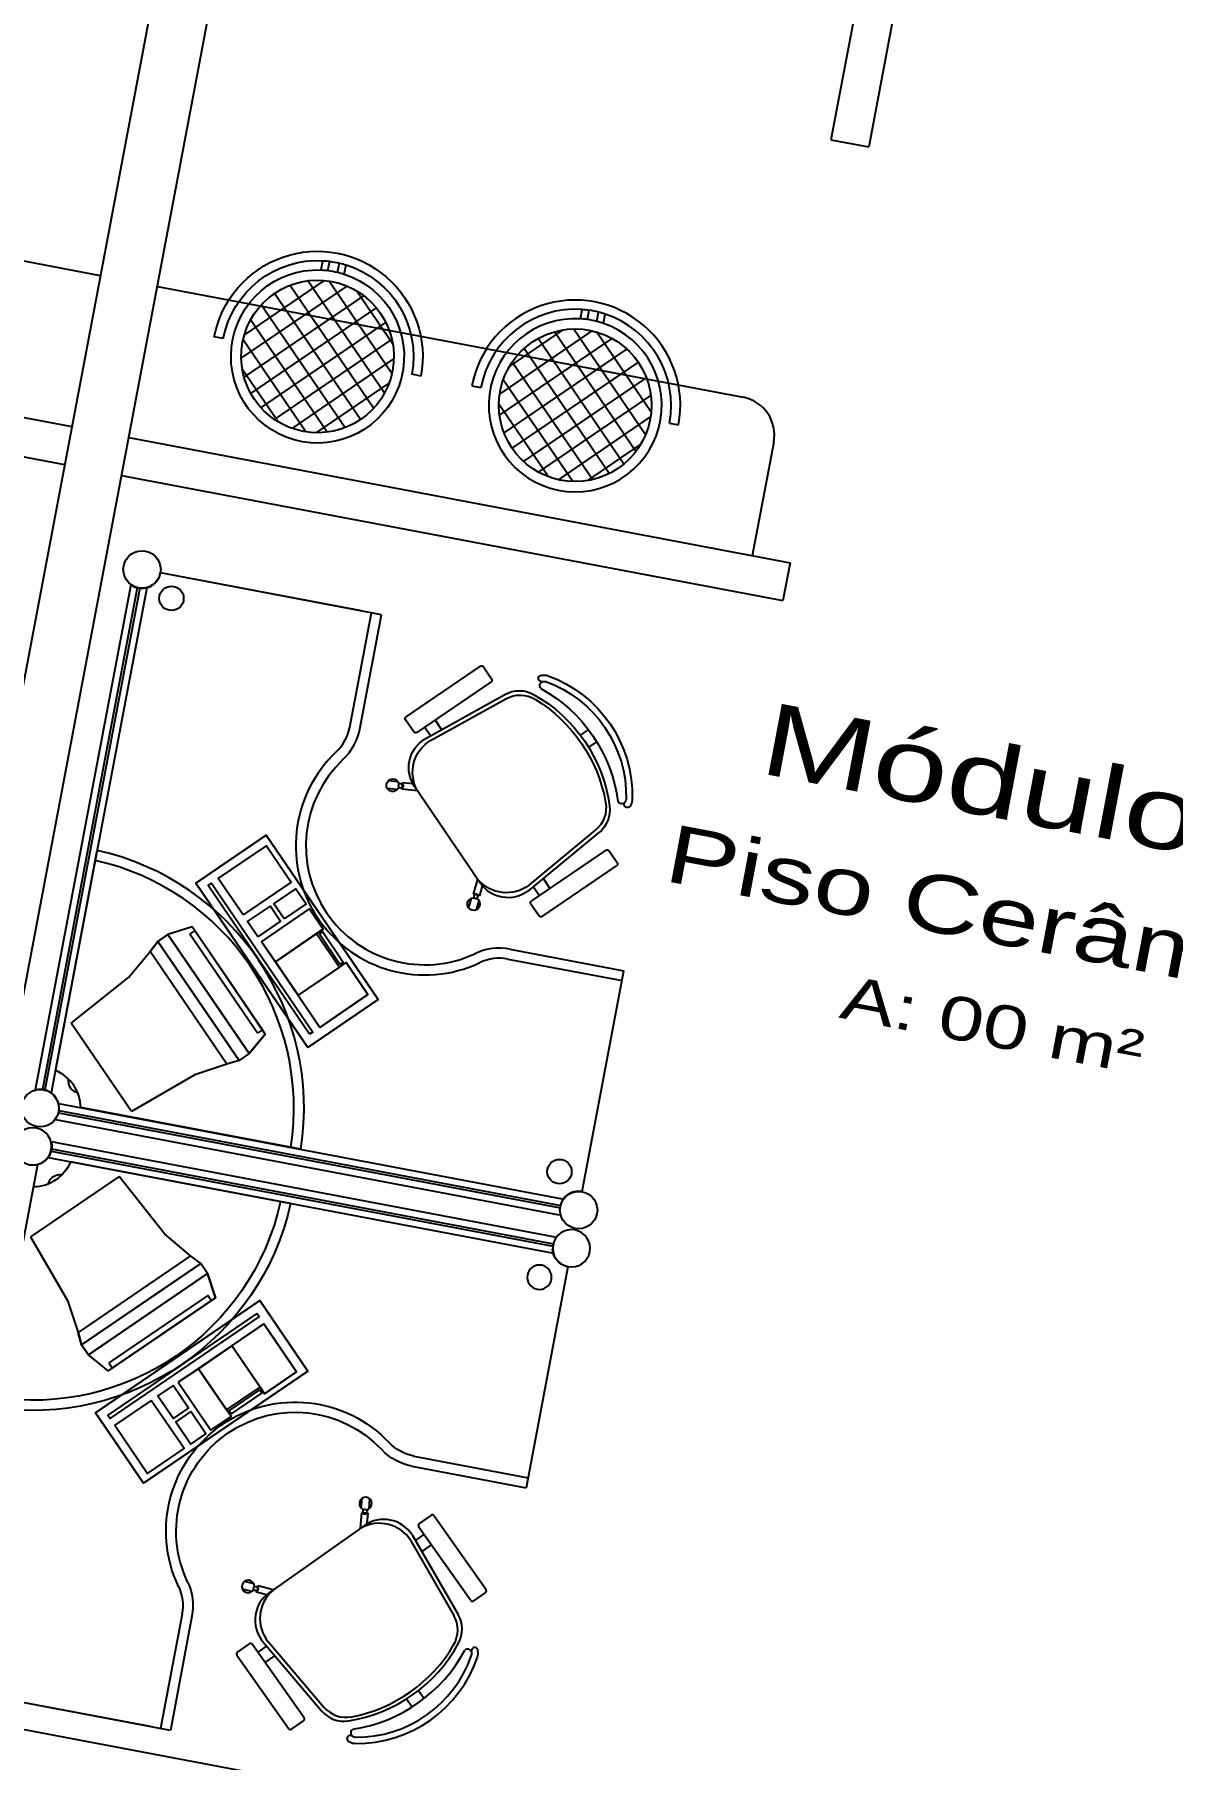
# Model space of a CAD drawing. Header units: inches. Extents: x -18604 to 2753, y -9056 to 3482.
# Drawn here: x -1931 to -1635.1, y -4599.9 to -4151.5 of the extents above; entities that cross this region are included whole.
import ezdxf
from ezdxf.enums import TextEntityAlignment as Align

# ---------------------------------------------------------------- set-up
doc = ezdxf.new("R2010")
doc.units = ezdxf.units.IN
for name, color, linetype in [('ESPECARQ', 2, 'Continuous'), ('MOVEIS', 2, 'Continuous'), ('Parede', 6, 'Continuous'), ('Parede Baixo', 4, 'Continuous'), ('TEXTO', 2, 'Continuous')]:
    doc.layers.add(name, color=color, linetype=linetype)
doc.styles.add('REGUA100', font='GOTHIC.TTF', dxfattribs={"width": 1.4})
doc.styles.add('REGUA60', font='GOTHIC.TTF', dxfattribs={"width": 1.4})

# ---------------------------------------------------------------- blocks, each defined once
blk = doc.blocks.new('INDUNI1')
at = {"color": 0, "style": 'REGUA100', "width": 1.4, "flags": 8}
for tag, p in [('NOME1', (0, 0)), ('NOME2', (0, -4.286))]:
    blk.add_attdef(tag, text='', height=2.5, dxfattribs=at).set_placement(p, align=Align.CENTER)
at = {"layer": 'ESPECARQ', "style": 'REGUA60', "width": 1.4}
blk.add_attdef('AREA', text='', height=1.5, dxfattribs=at).set_placement((0, -7.813), align=Align.CENTER)
at = {"layer": 'ESPECARQ', "style": 'REGUA60', "width": 1.4, "flags": 8}
for tag, p in [('PISO', (0, -10.313)), ('REVPAR', (0, -12.813)), ('PEDIR', (0, -15.313))]:
    blk.add_attdef(tag, text='', height=1.5, dxfattribs=at).set_placement(p, align=Align.CENTER)

msp = doc.modelspace()

# ---------------------------------------------------------------- linework, layer by layer
at = {"layer": 'MOVEIS'}
for p, q in [((-1913.8, -4214.23, -1754.51), (-2066.1, -4185.42, -1754.51)), ((-1856.51, -4212.74, -1754.51), (-1856.01, -4210.33, -1754.51)), ((-1854.7, -4212.89, -1754.51), (-1854.21, -4210.49, -1754.51)), ((-1852.23, -4213.33, -1754.51), (-1851.73, -4210.94, -1754.51)), ((-1850.49, -4213.81, -1754.51), (-1849.99, -4211.42, -1754.51)), ((-1899.06, -4217.02, -1754.51), (-1746.76, -4245.84, -1754.51)), ((-1877.24, -4235.69, -1754.51), (-1849.73, -4216.93, -1754.51)), ((-1876.47, -4229.71, -1754.51), (-1855.57, -4215.47, -1754.51)), ((-1869.73, -4219.68, -1754.51), (-1867.38, -4218.07, -1754.51)), ((-1846.26, -4251.63, -1754.51), (-1868.61, -4218.85, -1754.51)), ((-1842.83, -4248.68, -1754.51), (-1864.61, -4216.73, -1754.51)), ((-1840.03, -4244.79, -1754.51), (-1859.97, -4215.55, -1754.51)), ((-1838.07, -4239.67, -1754.51), (-1854.49, -4215.6, -1754.51)), ((-1837.82, -4232.05, -1754.51), (-1847.3, -4218.15, -1754.51)), ((-1876.5, -4240.63, -1754.51), (-1845.4, -4219.43, -1754.51)), ((-1874.74, -4244.88, -1754.51), (-1842.09, -4222.61, -1754.51)), ((-1850.27, -4253.74, -1754.51), (-1872.04, -4221.82, -1754.51)), ((-1789.04, -4225.44, -1754.51), (-1788.63, -4223.03, -1754.51)), ((-1787.24, -4225.62, -1754.51), (-1786.83, -4223.22, -1754.51)), ((-1854.92, -4254.91, -1754.51), (-1874.82, -4225.72, -1754.51)), ((-1872.12, -4248.54, -1754.51), (-1839.64, -4226.39, -1754.51)), ((-1784.77, -4226.12, -1754.51), (-1784.36, -4223.71, -1754.51)), ((-1783.04, -4226.64, -1754.51), (-1782.62, -4224.21, -1754.51)), ((-1881.91, -4230.59, -1754.51), (-1884.27, -4230.14, -1754.51)), ((-1860.42, -4254.83, -1754.51), (-1876.76, -4230.86, -1754.51)), ((-1868.62, -4251.59, -1754.51), (-1838.08, -4230.77, -1754.51)), ((-1810.09, -4250.46, -1754.51), (-1780.85, -4230.52, -1754.51)), ((-1810.04, -4244.98, -1754.51), (-1785.97, -4228.56, -1754.51)), ((-1807.49, -4237.79, -1754.51), (-1793.59, -4228.31, -1754.51)), ((-1777.81, -4263.22, -1754.51), (-1800.07, -4230.56, -1754.51)), ((-1774.62, -4259.9, -1754.51), (-1795.82, -4228.81, -1754.51)), ((-1772.12, -4255.58, -1754.51), (-1790.88, -4228.06, -1754.51)), ((-1770.66, -4249.73, -1754.51), (-1784.91, -4228.84, -1754.51)), ((-1864.05, -4253.92, -1754.51), (-1837.58, -4235.88, -1754.51)), ((-1808.91, -4255.1, -1754.51), (-1776.96, -4233.32, -1754.51)), ((-1785.96, -4267.23, -1754.51), (-1806.79, -4236.69, -1754.51)), ((-1806.79, -4259.1, -1754.51), (-1774.01, -4236.75, -1754.51)), ((-1781.58, -4265.66, -1754.51), (-1803.73, -4233.19, -1754.51)), ((-1773.26, -4237.93, -1754.51), (-1774.87, -4235.57, -1754.51)), ((-1867.65, -4252.22, -1754.51), (-1876.97, -4238.54, -1754.51)), ((-1830.55, -4240.31, -1754.51), (-1832.91, -4239.86, -1754.51)), ((-1791.07, -4267.73, -1754.51), (-1809.12, -4241.26, -1754.51)), ((-1803.82, -4262.52, -1754.51), (-1771.9, -4240.76, -1754.51)), ((-1857.73, -4255.06, -1754.51), (-1838.83, -4242.17, -1754.51)), ((-1817.28, -4242.82, -1754.51), (-1814.92, -4243.26, -1754.51)), ((-1799.92, -4265.31, -1754.51), (-1770.73, -4245.41, -1754.51)), ((-1797.37, -4266.48, -1754.51), (-1810.26, -4247.58, -1754.51)), ((-1794.78, -4267.25, -1754.51), (-1770.81, -4250.91, -1754.51)), ((-1765.91, -4252.53, -1754.51), (-1763.56, -4252.98, -1754.51)), ((-1787.1, -4267.46, -1754.51), (-1773.42, -4258.14, -1754.51)), ((-1738.8, -4257.52, -1754.51), (-1744.37, -4287, -1754.51)), ((-1905.95, -4294.55, -1754.51), (-1930.79, -4425.86, -1754.51)), ((-1846, -4301.38, -1754.51), (-1898.23, -4291.5, -1754.51)), ((-1840.82, -4302.36, -1754.51), (-1898.23, -4291.5, -1754.51)), ((-1904.27, -4295.34, -1754.51), (-1928.94, -4425.74, -1754.51)), ((-1903.65, -4295.46, -1754.51), (-1928.32, -4425.86, -1754.51)), ((-1901.8, -4295.33, -1754.51), (-1926.64, -4426.65, -1754.51)), ((-1849.03, -4331.58, -1754.51), (-1843.41, -4301.87, -1754.51)), ((-1846.44, -4332.07, -1754.51), (-1840.82, -4302.36, -1754.51)), ((-1834.39, -4328.9, -1754.31), (-1815.05, -4315.71, -1754.31)), ((-1814.29, -4315.86, -1754.31), (-1812.14, -4319.01, -1754.31)), ((-1812.28, -4319.76, -1754.31), (-1831.63, -4332.95, -1754.31)), ((-1829.56, -4334.71, -1754.31), (-1808.68, -4323.06, -1754.31)), ((-1828.02, -4335.04, -1754.31), (-1808.44, -4324.2, -1754.31)), ((-1832.39, -4332.81, -1754.31), (-1834.53, -4329.66, -1754.31)), ((-1825.17, -4332.17, -1754.31), (-1826.86, -4329.7, -1754.31)), ((-1827.95, -4333.89, -1754.31), (-1829.56, -4331.54, -1754.31)), ((-1789.07, -4333.69, -1754.31), (-1786.95, -4332.25, -1754.31)), ((-1786.92, -4336.84, -1754.31), (-1784.8, -4335.4, -1754.31)), ((-1836.72, -4347.8, -1754.31), (-1839.24, -4347.55, -1754.31)), ((-1836.52, -4345.76, -1754.31), (-1839.05, -4345.51, -1754.31)), ((-1835.48, -4347.48, -1754.31), (-1835.5, -4347.69, -1754.31)), ((-1831.46, -4348.08, -1754.31), (-1835.5, -4347.69, -1754.31)), ((-1835.34, -4346.07, -1754.31), (-1835.36, -4346.27, -1754.31)), ((-1832.66, -4346.33, -1754.31), (-1835.34, -4346.07, -1754.31)), ((-1815.09, -4372.1, -1754.31), (-1832.18, -4347.03, -1754.31)), ((-1870.78, -4359.62, -1752.4), (-1889.09, -4372.11, -1752.4)), ((-1883.22, -4370.91, -1752.4), (-1870.7, -4362.38, -1752.4)), ((-1870.78, -4359.62, -1752.4), (-1870.78, -4359.62, -1754.51)), ((-1841.64, -4402.36, -1754.51), (-1870.78, -4359.62, -1754.51)), ((-1841.64, -4402.36, -1752.4), (-1870.78, -4359.62, -1752.4)), ((-1870.7, -4362.38, -1752.4), (-1864.25, -4371.84, -1752.4)), ((-1802.66, -4374.16, -1754.31), (-1784.19, -4358.98, -1754.31)), ((-1802.4, -4372.61, -1754.31), (-1785.16, -4358.34, -1754.31)), ((-1925.5, -4420.86, -1754.51), (-1914.67, -4363.63, -1754.51)), ((-1782.43, -4363.54, -1754.31), (-1801.78, -4376.73, -1754.31)), ((-1779.53, -4366.84, -1754.31), (-1781.68, -4363.69, -1754.31)), ((-1876.77, -4380.38, -1752.4), (-1883.22, -4370.91, -1752.4)), ((-1815.8, -4371.05, -1754.31), (-1816.91, -4374.95, -1754.31)), ((-1799.02, -4380.78, -1754.31), (-1779.67, -4367.59, -1754.31)), ((-1798.7, -4371.01, -1754.31), (-1797.01, -4373.48, -1754.31)), ((-1889.09, -4372.11, -1752.4), (-1859.95, -4414.85, -1752.4)), ((-1885.86, -4372.71, -1752.4), (-1884.98, -4372.11, -1752.4)), ((-1859.47, -4411.41, -1752.4), (-1885.86, -4372.71, -1752.4)), ((-1884.98, -4372.11, -1752.4), (-1858.6, -4410.81, -1752.4)), ((-1864.25, -4371.84, -1752.4), (-1876.77, -4380.38, -1752.4)), ((-1868.81, -4377.5, -1752.4), (-1863.06, -4373.58, -1752.4)), ((-1863.06, -4373.58, -1752.4), (-1860.38, -4377.51, -1752.4)), ((-1816.71, -4375.01, -1754.31), (-1816.91, -4374.95, -1754.31)), ((-1815.34, -4375.4, -1754.31), (-1815.54, -4375.34, -1754.31)), ((-1814.6, -4372.8, -1754.31), (-1815.34, -4375.4, -1754.31)), ((-1801.31, -4372.97, -1754.31), (-1799.71, -4375.32, -1754.31)), ((-1875.58, -4382.12, -1752.4), (-1869.68, -4378.1, -1752.4)), ((-1872.01, -4387.35, -1752.4), (-1859.49, -4378.82, -1752.4)), ((-1869.68, -4378.1, -1752.4), (-1867.01, -4382.02, -1752.4)), ((-1866.13, -4381.43, -1752.4), (-1868.81, -4377.5, -1752.4)), ((-1860.38, -4377.51, -1752.4), (-1866.13, -4381.43, -1752.4)), ((-1859.49, -4378.82, -1752.4), (-1855.92, -4384.05, -1752.4)), ((-1817.46, -4376.04, -1754.31), (-1818.15, -4378.49, -1754.31)), ((-1815.48, -4376.61, -1754.31), (-1816.18, -4379.05, -1754.31)), ((-1801.92, -4377.49, -1754.31), (-1799.78, -4380.64, -1754.31)), ((-1890.03, -4383.43, -1752.4), (-1896.3, -4385.47, -1752.4)), ((-1890.58, -4385.42, -1752.4), (-1889.28, -4384.53, -1752.4)), ((-1880.51, -4397.38, -1752.4), (-1890.03, -4383.43, -1752.4)), ((-1871.75, -4410.23, -1752.4), (-1889.28, -4384.53, -1752.4)), ((-1872.91, -4386.04, -1752.4), (-1875.58, -4382.12, -1752.4)), ((-1867.01, -4382.02, -1752.4), (-1872.91, -4386.04, -1752.4)), ((-1855.92, -4384.05, -1752.4), (-1857.67, -4385.24, -1752.4)), ((-1856.94, -4385.38, -1752.4), (-1856.06, -4384.78, -1752.4)), ((-1856.06, -4384.78, -1752.4), (-1850.71, -4392.63, -1752.4)), ((-1898.92, -4387.25, -1753.46), (-1900.94, -4389.91, -1753.46)), ((-1900.94, -4389.91, -1753.46), (-1898.92, -4387.25, -1753.46)), ((-1898.92, -4387.25, -1753.46), (-1896.3, -4385.47, -1752.4)), ((-1896.3, -4385.47, -1752.4), (-1898.92, -4387.25, -1752.4)), ((-1877.81, -4418.22, -1753.46), (-1898.92, -4387.25, -1753.46)), ((-1877.81, -4418.22, -1752.4), (-1898.92, -4387.25, -1752.4)), ((-1875.19, -4416.43, -1752.4), (-1896.3, -4385.47, -1752.4)), ((-1896.3, -4385.47, -1752.4), (-1875.19, -4416.43, -1752.4)), ((-1873.06, -4411.13, -1752.4), (-1890.58, -4385.42, -1752.4)), ((-1878.57, -4400.23, -1747.12), (-1888.53, -4385.62, -1747.12)), ((-1856.84, -4409.61, -1752.4), (-1872.01, -4387.35, -1752.4)), ((-1857.67, -4385.24, -1752.4), (-1851.72, -4393.96, -1752.4)), ((-1851.58, -4393.23, -1752.4), (-1856.94, -4385.38, -1752.4)), ((-1807.45, -4389.25, -1754.51), (-1777.75, -4394.87, -1754.51)), ((-1906.58, -4396.63, -1755.57), (-1900.94, -4389.91, -1753.46)), ((-1851.72, -4393.96, -1752.4), (-1849.98, -4392.77, -1752.4)), ((-1850.71, -4392.63, -1752.4), (-1851.58, -4393.23, -1752.4)), ((-1849.98, -4392.77, -1752.4), (-1844.32, -4401.08, -1752.4)), ((-1807.94, -4391.84, -1754.51), (-1778.24, -4397.46, -1754.51)), ((-1921.51, -4408.47, -1755.57), (-1906.58, -4396.63, -1755.57)), ((-1880.51, -4397.38, -1752.4), (-1871, -4411.34, -1752.4)), ((-1788.61, -4452.28, -1754.51), (-1777.75, -4394.87, -1754.51)), ((-1885.15, -4401.82, -1752.4), (-1875.19, -4416.43, -1752.4)), ((-1859.95, -4414.85, -1752.4), (-1841.64, -4402.36, -1752.4)), ((-1844.32, -4401.08, -1752.4), (-1856.84, -4409.61, -1752.4)), ((-1841.64, -4402.36, -1752.4), (-1841.64, -4402.36, -1754.51)), ((-1905.81, -4431.49, -1755.57), (-1921.51, -4408.47, -1755.57)), ((-1871, -4411.34, -1752.4), (-1875.19, -4416.43, -1752.4)), ((-1871.75, -4410.23, -1752.4), (-1873.06, -4411.13, -1752.4)), ((-1871.75, -4410.23, -1752.4), (-1871.75, -4410.23, -1752.4)), ((-1871.75, -4410.23, -1752.4), (-1871.75, -4410.23, -1752.4)), ((-1858.6, -4410.81, -1752.4), (-1859.47, -4411.41, -1752.4)), ((-1881.02, -4419.13, -1753.46), (-1889.33, -4421.92, -1755.57)), ((-1877.81, -4418.22, -1753.46), (-1881.02, -4419.13, -1753.46)), ((-1877.81, -4418.22, -1753.46), (-1881.02, -4419.13, -1753.46)), ((-1875.19, -4416.43, -1752.4), (-1877.81, -4418.22, -1753.46)), ((-1875.19, -4416.43, -1752.4), (-1877.81, -4418.22, -1752.4)), ((-1889.33, -4421.92, -1755.57), (-1905.81, -4431.49, -1755.57)), ((-1924.8, -4429.36, -1754.51), (-1793.81, -4454.14, -1754.51)), ((-1925.58, -4433.51, -1754.51), (-1794.59, -4458.29, -1754.51)), ((-1924.79, -4431.83, -1754.51), (-1794.26, -4456.53, -1754.51)), ((-1924.67, -4431.21, -1754.51), (-1794.14, -4455.9, -1754.51)), ((-1861.76, -4441.23, -1754.51), (-1918.99, -4430.4, -1754.51)), ((-1926.67, -4439.29, -1754.51), (-1795.69, -4464.07, -1754.51)), ((-1926.67, -4441.76, -1754.51), (-1796.14, -4466.46, -1754.51)), ((-1926.55, -4441.14, -1754.51), (-1796.02, -4465.83, -1754.51)), ((-1955.01, -4576.6, -1754.51), (-1930.17, -4445.28, -1754.51)), ((-1927.46, -4443.44, -1754.51), (-1796.47, -4468.22, -1754.51)), ((-1864.44, -4455.41, -1754.51), (-1921.67, -4444.58, -1754.51)), ((-1909, -4448.39, -1755.57), (-1932.03, -4464.09, -1755.57)), ((-1897.17, -4463.31, -1755.57), (-1909, -4448.39, -1755.57)), ((-1932.03, -4464.09, -1755.57), (-1922.46, -4480.56, -1755.57)), ((-1890.45, -4468.95, -1753.46), (-1897.17, -4463.31, -1755.57)), ((-1887.79, -4470.97, -1753.46), (-1890.45, -4468.95, -1753.46)), ((-1887.79, -4470.97, -1753.46), (-1890.45, -4468.95, -1753.46)), ((-1887.79, -4470.97, -1753.46), (-1918.75, -4492.08, -1753.46)), ((-1887.79, -4470.97, -1752.4), (-1918.75, -4492.08, -1752.4)), ((-1886.01, -4473.59, -1752.4), (-1916.97, -4494.7, -1752.4)), ((-1916.97, -4494.7, -1752.4), (-1886.01, -4473.59, -1752.4)), ((-1900.61, -4483.55, -1752.4), (-1886.01, -4473.59, -1752.4)), ((-1886.01, -4473.59, -1752.4), (-1887.79, -4470.97, -1753.46)), ((-1886.01, -4473.59, -1752.4), (-1887.79, -4470.97, -1752.4)), ((-1883.96, -4479.86, -1752.4), (-1886.01, -4473.59, -1752.4)), ((-1792.31, -4471.85, -1754.51), (-1803.17, -4529.26, -1754.51)), ((-1922.46, -4480.56, -1755.57), (-1919.66, -4488.87, -1753.46)), ((-1915.14, -4509.77, -1752.4), (-1872.4, -4480.63, -1752.4)), ((-1885.96, -4479.31, -1752.4), (-1911.66, -4496.83, -1752.4)), ((-1885.07, -4480.62, -1752.4), (-1910.77, -4498.14, -1752.4)), ((-1897.92, -4489.38, -1752.4), (-1883.96, -4479.86, -1752.4)), ((-1885.07, -4480.62, -1752.4), (-1885.96, -4479.31, -1752.4)), ((-1885.07, -4480.62, -1752.4), (-1885.07, -4480.62, -1752.4)), ((-1885.07, -4480.62, -1752.4), (-1885.07, -4480.62, -1752.4)), ((-1872.4, -4480.63, -1752.4), (-1859.91, -4498.95, -1752.4)), ((-1873.2, -4484.01, -1752.4), (-1911.91, -4510.4, -1752.4)), ((-1911.31, -4511.27, -1752.4), (-1872.61, -4484.88, -1752.4)), ((-1895.07, -4487.44, -1747.12), (-1909.68, -4497.4, -1747.12)), ((-1871.41, -4486.64, -1752.4), (-1893.67, -4501.82, -1752.4)), ((-1872.61, -4484.88, -1752.4), (-1873.2, -4484.01, -1752.4)), ((-1862.87, -4499.16, -1752.4), (-1871.41, -4486.64, -1752.4)), ((-1918.75, -4492.08, -1753.46), (-1919.66, -4488.87, -1753.46)), ((-1919.66, -4488.87, -1753.46), (-1918.75, -4492.08, -1753.46)), ((-1918.75, -4492.08, -1753.46), (-1916.97, -4494.7, -1752.4)), ((-1916.97, -4494.7, -1752.4), (-1918.75, -4492.08, -1752.4)), ((-1897.92, -4489.38, -1752.4), (-1911.87, -4498.89, -1752.4)), ((-1911.87, -4498.89, -1752.4), (-1916.97, -4494.7, -1752.4)), ((-1911.66, -4496.83, -1752.4), (-1910.77, -4498.14, -1752.4)), ((-1859.91, -4498.95, -1754.51), (-1902.65, -4528.09, -1754.51)), ((-1859.91, -4498.95, -1752.4), (-1902.65, -4528.09, -1752.4)), ((-1871.18, -4504.83, -1752.4), (-1862.87, -4499.16, -1752.4)), ((-1859.91, -4498.95, -1752.4), (-1859.91, -4498.95, -1754.51)), ((-1894.98, -4502.71, -1752.4), (-1898.9, -4505.39, -1752.4)), ((-1898.9, -4505.39, -1752.4), (-1894.88, -4511.29, -1752.4)), ((-1890.96, -4508.61, -1752.4), (-1894.98, -4502.71, -1752.4)), ((-1893.67, -4501.82, -1752.4), (-1885.13, -4514.34, -1752.4)), ((-1881.09, -4509.03, -1752.4), (-1872.37, -4503.08, -1752.4)), ((-1872.51, -4503.82, -1752.4), (-1880.36, -4509.17, -1752.4)), ((-1879.76, -4510.04, -1752.4), (-1871.91, -4504.69, -1752.4)), ((-1871.91, -4504.69, -1752.4), (-1872.51, -4503.82, -1752.4)), ((-1872.37, -4503.08, -1752.4), (-1871.18, -4504.83, -1752.4)), ((-1902.65, -4528.09, -1752.4), (-1915.14, -4509.77, -1752.4)), ((-1911.91, -4510.4, -1752.4), (-1911.31, -4511.27, -1752.4)), ((-1900.65, -4506.58, -1752.4), (-1910.11, -4513.03, -1752.4)), ((-1892.11, -4519.1, -1752.4), (-1900.65, -4506.58, -1752.4)), ((-1894.88, -4511.29, -1752.4), (-1890.96, -4508.61, -1752.4)), ((-1890.36, -4509.48, -1752.4), (-1894.29, -4512.16, -1752.4)), ((-1886.44, -4515.23, -1752.4), (-1890.36, -4509.48, -1752.4)), ((-1879.9, -4510.77, -1752.4), (-1881.09, -4509.03, -1752.4)), ((-1880.36, -4509.17, -1752.4), (-1879.76, -4510.04, -1752.4)), ((-1910.11, -4513.03, -1752.4), (-1901.58, -4525.55, -1752.4)), ((-1894.29, -4512.16, -1752.4), (-1890.37, -4517.91, -1752.4)), ((-1885.13, -4514.34, -1752.4), (-1879.9, -4510.77, -1752.4)), ((-1901.58, -4525.55, -1752.4), (-1892.11, -4519.1, -1752.4)), ((-1890.37, -4517.91, -1752.4), (-1886.44, -4515.23, -1752.4)), ((-1832.88, -4523.64, -1754.51), (-1803.17, -4529.26, -1754.51)), ((-1832.39, -4521.05, -1754.51), (-1802.68, -4526.67, -1754.51)), ((-1902.65, -4528.09, -1752.4), (-1902.65, -4528.09, -1754.51)), ((-1846.05, -4534.55, -1754.31), (-1845.84, -4532.02, -1754.31)), ((-1844, -4534.72, -1754.31), (-1843.8, -4532.18, -1754.31)), ((-1846.24, -4539.81, -1754.31), (-1845.92, -4535.77, -1754.31)), ((-1845.71, -4535.78, -1754.31), (-1845.92, -4535.77, -1754.31)), ((-1844.51, -4538.59, -1754.31), (-1844.29, -4535.9, -1754.31)), ((-1844.29, -4535.9, -1754.31), (-1844.5, -4535.88, -1754.31)), ((-1830.99, -4538.64, -1754.31), (-1827.87, -4536.44, -1754.31)), ((-1827.12, -4536.57, -1754.31), (-1813.61, -4555.7, -1754.31)), ((-1845.21, -4539.08, -1754.31), (-1869.99, -4556.57, -1754.31)), ((-1832.85, -4541.5, -1754.31), (-1820.85, -4562.18, -1754.31)), ((-1832, -4543.09, -1754.31), (-1829.67, -4541.44, -1754.31)), ((-1817.62, -4558.52, -1754.31), (-1831.12, -4539.39, -1754.31)), ((-1833.15, -4543.04, -1754.31), (-1821.98, -4562.44, -1754.31)), ((-1830.24, -4545.84, -1754.31), (-1827.79, -4544.11, -1754.31)), ((-1873.97, -4554.27, -1754.31), (-1876.43, -4553.61, -1754.31)), ((-1872.93, -4554.99, -1754.31), (-1872.87, -4554.79, -1754.31)), ((-1868.95, -4555.84, -1754.31), (-1872.87, -4554.79, -1754.31)), ((-1874.5, -4556.25, -1754.31), (-1876.96, -4555.59, -1754.31)), ((-1873.29, -4556.37, -1754.31), (-1873.24, -4556.17, -1754.31)), ((-1870.69, -4557.07, -1754.31), (-1873.29, -4556.37, -1754.31)), ((-1813.74, -4556.46, -1754.31), (-1816.86, -4558.65, -1754.31)), ((-1892.65, -4562.14, -1754.51), (-1898.27, -4591.84, -1754.51)), ((-1890.06, -4562.63, -1754.51), (-1895.68, -4592.33, -1754.51)), ((-1878.41, -4572.78, -1754.31), (-1864.91, -4591.91, -1754.31)), ((-1875.17, -4569.82, -1754.31), (-1878.28, -4572.02, -1754.31)), ((-1860.9, -4589.08, -1754.31), (-1874.41, -4569.95, -1754.31)), ((-1870.63, -4570.36, -1754.31), (-1872.96, -4572, -1754.31)), ((-1871.85, -4569.03, -1754.31), (-1856.37, -4587.26, -1754.31)), ((-1868.63, -4572.94, -1754.31), (-1871.08, -4574.67, -1754.31)), ((-1870.29, -4569.26, -1754.31), (-1855.75, -4586.28, -1754.31)), ((-1900.87, -4591.35, -1754.51), (-1953.09, -4581.47, -1754.51)), ((-1895.68, -4592.33, -1754.51), (-1953.09, -4581.47, -1754.51)), ((-1831.17, -4581.96, -1754.31), (-1829.69, -4584.06, -1754.31)), ((-1834.28, -4584.16, -1754.31), (-1832.8, -4586.25, -1754.31)), ((-1864.15, -4592.04, -1754.31), (-1861.04, -4589.84, -1754.31))]:
    msp.add_line(p, q, dxfattribs=at)
at = {"layer": 'MOVEIS', "extrusion": (0.826234, 0.563328, 0)}
for p, q in [((-1898.92, -4387.25, -1752.4), (-1898.92, -4387.25, -1753.46)), ((-1877.81, -4418.22, -1752.4), (-1877.81, -4418.22, -1753.46))]:
    msp.add_line(p, q, dxfattribs=at)
at = {"layer": 'MOVEIS', "extrusion": (0.563328, -0.826234, 0)}
for p, q in [((-1887.79, -4470.97, -1752.4), (-1887.79, -4470.97, -1753.46)), ((-1918.75, -4492.08, -1752.4), (-1918.75, -4492.08, -1753.46))]:
    msp.add_line(p, q, dxfattribs=at)
at = {"layer": 'MOVEIS'}
for centre, radius in [((-1790.42, -4247.9, -1754.51), 19.84), ((-1903.05, -4290.59, -1754.51), 4.86), ((-1895.39, -4298.1, -1754.51), 3.17), ((-1929.54, -4430.61, -1754.51), 4.86), ((-1794.51, -4447.08, -1754.51), 3.17), ((-1789.52, -4457.1, -1754.51), 4.86), ((-1845.07, -4535.38, -1754.31), 0.545), ((-1873.52, -4555.47, -1754.31), 0.545)]:
    msp.add_circle(centre, radius, dxfattribs=at)
for centre, radius, start, end in [((-1790.42, -4247.9, -1754.51), 27.34, 349.2862, 169.2862), ((-1790.42, -4247.9, -1754.51), 24.94, 85.8805, 169.2862), ((-1790.42, -4247.9, -1754.51), 24.94, 81.7361, 85.8805), ((-1790.42, -4247.9, -1754.51), 24.94, 75.9486, 81.7361), ((-1790.42, -4247.9, -1754.51), 22.5, 86.4885, 70.8568), ((-1790.42, -4247.9, -1754.51), 22.5, 81.893, 86.4885), ((-1790.42, -4247.9, -1754.51), 22.5, 75.4774, 81.893), ((-1790.42, -4247.9, -1754.51), 22.5, 70.8568, 75.4774), ((-1790.42, -4247.9, -1754.51), 24.94, 71.7859, 75.9486), ((-1790.42, -4247.9, -1754.51), 24.94, 349.2862, 71.7859), ((-1748.62, -4255.66, -1754.51), 10, 349.2862, 79.2862), ((-1903.05, -4290.59, -1754.51), 4.91, 233.8119, 349.2862), ((-1860.65, -4329.38, -1754.51), 11.82, 313.3118, 349.2862), ((-1860.65, -4329.38, -1754.51), 14.46, 313.3118, 349.2862), ((-1829.51, -4362.41, -1754.51), 33.57, 133.3118, 295.2607), ((-1829.51, -4362.41, -1754.51), 30.93, 133.3118, 295.2607), ((-1929.54, -4430.61, -1754.51), 65.97, 351.0936, 77.4789), ((-1929.54, -4430.61, -1754.51), 68.61, 351.0936, 77.4789), ((-1810.14, -4403.46, -1754.51), 14.46, 79.2862, 115.2607), ((-1810.14, -4403.46, -1754.51), 11.82, 79.2862, 115.2607), ((-1929.54, -4430.61, -1754.51), 10.56, 1.1157, 67.4567), ((-1919.12, -4423.5, -1754.51), 3.14, 170.8791, 257.6934), ((-1929.54, -4430.61, -1754.51), 4.91, 323.8119, 104.7606), ((-1789.52, -4457.1, -1754.51), 4.91, 79.2862, 156.8676), ((-1844.92, -4533.37, -1754.31), 1.63, 277.9356, 253.7559), ((-1845.06, -4535.29, -1754.31), 0.817, 217.1996, 313.579), ((-1827.56, -4536.88, -1754.31), 0.545, 35.2195, 125.2195), ((-1841.34, -4548.16, -1754.31), 9.66, 31.9673, 119.627), ((-1840.18, -4546.2, -1754.31), 8.71, 32.6503, 125.2195), ((-1830.67, -4539.08, -1754.31), 0.545, 125.2195, 215.2195), ((-1875.47, -4554.93, -1754.31), 1.63, 356.6831, 332.5034), ((-1873.61, -4555.44, -1754.31), 0.817, 296.8601, 33.2394), ((-1864.97, -4563.69, -1754.31), 8.71, 125.2195, 217.7888), ((-1862.73, -4563.25, -1754.31), 9.66, 130.812, 218.4717), ((-1817.17, -4558.21, -1754.31), 0.545, 215.2195, 305.2195), ((-1814.06, -4556.01, -1754.31), 0.545, 305.2195, 35.2195), ((-1828.59, -4566.24, -1754.31), 7.62, 329.4834, 29.9196), ((-1827.45, -4566.01, -1754.31), 7.62, 331.6148, 30.0983), ((-1877.97, -4572.47, -1754.31), 0.545, 125.2195, 215.2195), ((-1874.85, -4570.27, -1754.31), 0.545, 35.2195, 125.2195), ((-1855.44, -4550.88, -1754.31), 39.44, 278.8242, 331.6148), ((-1856, -4550.09, -1754.31), 39.44, 280.9556, 329.4834), ((-1853.97, -4552.97, -1754.31), 39.44, 278.457, 331.9821), ((-1853.97, -4552.97, -1754.31), 39.44, 278.457, 331.9821), ((-1847.25, -4562.49, -1754.31), 33.24, 269.3433, 341.0957), ((-1847.25, -4562.49, -1754.31), 31.61, 269.3637, 341.0754), ((-1847.25, -4562.49, -1754.31), 31.61, 269.3637, 341.0754), ((-1818.38, -4572.27, -1754.31), 1.09, 10.074, 134.8901), ((-1818.38, -4572.27, -1754.31), 1.09, 10.074, 134.8901), ((-1816.54, -4571.64, -1754.31), 0.852, 349.894, 185.4086), ((-1818.65, -4572.32, -1754.31), 1.36, 342.0894, 10.074), ((-1818.65, -4572.32, -1754.31), 1.36, 342.0894, 10.074), ((-1818.65, -4572.32, -1754.31), 2.99, 341.7624, 10.074), ((-1849.96, -4581.32, -1754.31), 7.62, 220.5194, 280.9556), ((-1861.35, -4589.4, -1754.31), 0.545, 305.2195, 35.2195), ((-1850.56, -4582.32, -1754.31), 7.62, 220.3408, 278.8242), ((-1864.46, -4591.59, -1754.31), 0.545, 215.2195, 305.2195), ((-1848.9, -4594.49, -1754.31), 0.852, 65.0304, 260.5451), ((-1847.56, -4592.73, -1754.31), 2.99, 240.365, 268.6766), ((-1847.7, -4592.97, -1754.31), 1.09, 115.549, 240.365), ((-1847.7, -4592.97, -1754.31), 1.09, 115.549, 240.365), ((-1847.56, -4592.73, -1754.31), 1.36, 240.365, 268.3496), ((-1847.56, -4592.73, -1754.31), 1.36, 240.365, 268.3496)]:
    msp.add_arc(centre, radius, start, end, dxfattribs=at)
at = {"layer": 'MOVEIS', "extrusion": (0, 0, -1)}
for centre, major_axis, start_param, end_param in [((-1857.41, -4235.22, -1754.51), (19.33, 19.33), 4.113981, 7.255574), ((-1857.41, -4235.22, -1754.51), (17.63, 17.63), 4.113981, 5.553871), ((-1857.41, -4235.22, -1754.51), (-15.91, 15.91), 1.098091, 7.108452), ((-1857.41, -4235.22, -1754.51), (14.03, 14.03), 4.113981, 10.397166), ((-1857.41, -4235.22, -1754.51), (15.91, 15.91), -0.745529, -0.664885), ((-1857.41, -4235.22, -1754.51), (17.63, 17.63), -0.729314, -0.656662), ((-1857.41, -4235.22, -1754.51), (15.91, 15.91), -0.664885, -0.552912), ((-1857.41, -4235.22, -1754.51), (17.63, 17.63), -0.656662, -0.55565), ((-1857.41, -4235.22, -1754.51), (15.91, 15.91), -0.552912, -0.472705), ((-1857.41, -4235.22, -1754.51), (17.63, 17.63), -0.55565, -0.483317), ((-1857.41, -4235.22, -1754.51), (17.63, 17.63), -0.483317, 0.972388), ((-1814.74, -4316.16, -1754.31), (0.385, 0.385), -1.383806, 0.18699), ((-1812.59, -4319.31, -1754.31), (0.385, 0.385), 0.18699, 1.757787), ((-1804.96, -4329.72, -1754.31), (5.39, 5.39), -1.294423, -0.273695), ((-1799.15, -4318.9, -1754.31), (0.602, 0.602), 2.278085, 5.690459), ((-1798.55, -4320.75, -1754.31), (0.77, 0.77), 3.1598, 5.33825), ((-1798.55, -4320.75, -1754.31), (0.77, 0.77), 3.1598, 5.33825), ((-1818.43, -4356.02, -1754.31), (27.89, 27.89), -0.280105, 0.654085), ((-1818.43, -4356.02, -1754.31), (27.89, 27.89), -0.280105, 0.654085), ((-1798.51, -4321.02, -1754.31), (2.12, 2.12), -0.944935, -0.450803), ((-1798.51, -4321.02, -1754.31), (0.963, 0.963), -0.944935, -0.456511), ((-1798.51, -4321.02, -1754.31), (0.963, 0.963), -0.944935, -0.456511), ((-1808.8, -4349.46, -1754.31), (22.35, 22.35), -0.438812, 0.812793), ((-1808.8, -4349.46, -1754.31), (22.35, 22.35), -0.438812, 0.812793), ((-1808.8, -4349.46, -1754.31), (23.5, 23.5), -0.439168, 0.813148), ((-1804.74, -4330.86, -1754.31), (5.39, 5.39), -1.291305, -0.236495), ((-1820.54, -4357.46, -1754.31), (27.89, 27.89), -0.273695, 0.647675), ((-1821.34, -4358.01, -1754.31), (27.89, 27.89), -0.236495, 0.610475), ((-1834.08, -4329.35, -1754.31), (0.385, 0.385), 3.328583, 4.899379), ((-1823.04, -4343.32, -1754.31), (6.83, 6.83), 3.42619, 4.956141), ((-1824.98, -4342.12, -1754.31), (6.16, 6.16), 3.328583, 4.944221), ((-1831.94, -4332.5, -1754.31), (0.385, 0.385), 1.757787, 3.328583), ((-1837.88, -4346.66, -1754.31), (1.16, 1.16), 1.0852, 6.946369), ((-1835.87, -4346.83, -1754.31), (0.385, 0.385), -1.383806, 4.899379), ((-1835.96, -4346.83, -1754.31), (0.578, 0.578), 0.04109, 1.723227), ((-1790.01, -4352.47, -1754.31), (5.39, 5.39), 0.610475, 1.665286), ((-1789.03, -4353.09, -1754.31), (5.39, 5.39), 0.647675, 1.668404), ((-1778.34, -4350.4, -1754.31), (0.77, 0.77), 1.318915, 3.497366), ((-1778.34, -4350.4, -1754.31), (0.77, 0.77), 1.318915, 3.497366), ((-1776.83, -4351.63, -1754.31), (0.602, 0.602), 0.966707, 4.379081), ((-1778.57, -4350.26, -1754.31), (0.963, 0.963), 0.830491, 1.318915), ((-1778.57, -4350.26, -1754.31), (0.963, 0.963), 0.830491, 1.318915), ((-1778.57, -4350.26, -1754.31), (2.12, 2.12), 0.824784, 1.318915), ((-1782.13, -4363.99, -1754.31), (0.385, 0.385), -1.383806, 0.18699), ((-1779.98, -4367.14, -1754.31), (0.385, 0.385), 0.18699, 1.757787), ((-1808.29, -4364.95, -1754.31), (6.83, 6.83), 1.701024, 3.230976), ((-1816.82, -4377.55, -1754.31), (1.16, 1.16), -0.289203, 5.571966), ((-1816.25, -4375.61, -1754.31), (0.385, 0.385), -1.383806, 4.899379), ((-1816.28, -4375.7, -1754.31), (0.578, 0.578), -1.349247, 0.33289), ((-1807.89, -4367.19, -1754.31), (6.16, 6.16), 1.712945, 3.328583), ((-1801.47, -4377.18, -1754.31), (0.385, 0.385), 3.328583, 4.899379), ((-1799.33, -4380.33, -1754.31), (0.385, 0.385), 1.757787, 3.328583), ((-1931.42, -4440.54, -1754.51), (3.43, 3.43), 4.113981, 10.397166), ((-1931.42, -4440.54, -1754.51), (3.47, 3.47), 0.527777, 2.987797), ((-1931.42, -4440.54, -1754.51), (7.46, 7.46), 1.178852, 2.336721), ((-1924.31, -4450.96, -1754.51), (2.22, 2.22), 4.141781, 5.656977), ((-1931.42, -4440.54, -1754.51), (48.52, 48.52), 1.003932, 2.511641), ((-1931.42, -4440.54, -1754.51), (46.65, 46.65), 1.003932, 2.511641), ((-1791.4, -4467.03, -1754.51), (3.43, 3.43), 4.113981, 10.397166), ((-1791.4, -4467.03, -1754.51), (3.47, 3.47), 2.543185, 3.897234), ((-1799.71, -4474.54, -1754.51), (2.24, 2.24), 4.113981, 10.397166), ((-1863.22, -4540.57, -1754.51), (23.74, 23.74), 3.486108, 6.31265), ((-1863.22, -4540.57, -1754.51), (21.87, 21.87), 3.486108, 6.31265), ((-1830.19, -4509.43, -1754.51), (10.23, 10.23), 2.543185, 3.171058), ((-1830.19, -4509.43, -1754.51), (8.36, 8.36), 2.543185, 3.171058), ((-1904.27, -4559.94, -1754.51), (8.36, 8.36), 0.344515, 0.972388), ((-1904.27, -4559.94, -1754.51), (10.23, 10.23), 0.344515, 0.972388)]:
    msp.add_ellipse(centre, major_axis=major_axis, ratio=1, start_param=start_param, end_param=end_param, dxfattribs=at)
at = {"layer": 'MOVEIS'}
for points in [[(-1859.95, -4414.85, -1752.4), (-1889.09, -4372.11, -1752.4), (-1870.78, -4359.62, -1752.4), (-1841.64, -4402.36, -1752.4)], [(-1876.77, -4380.38, -1752.4), (-1883.22, -4370.91, -1752.4), (-1870.7, -4362.38, -1752.4), (-1864.25, -4371.84, -1752.4)], [(-1870.78, -4359.62, -1752.4), (-1870.78, -4359.62, -1754.51), (-1841.64, -4402.36, -1754.51), (-1841.64, -4402.36, -1752.4)], [(-1859.47, -4411.41, -1752.4), (-1885.86, -4372.71, -1752.4), (-1884.98, -4372.11, -1752.4), (-1858.6, -4410.81, -1752.4)], [(-1866.13, -4381.43, -1752.4), (-1868.81, -4377.5, -1752.4), (-1863.06, -4373.58, -1752.4), (-1860.38, -4377.51, -1752.4)], [(-1872.91, -4386.04, -1752.4), (-1875.58, -4382.12, -1752.4), (-1869.68, -4378.1, -1752.4), (-1867.01, -4382.02, -1752.4)], [(-1872.01, -4387.35, -1752.4), (-1859.49, -4378.82, -1752.4), (-1855.92, -4384.05, -1752.4), (-1868.36, -4392.53, -1752.4)], [(-1875.19, -4416.43, -1752.4), (-1871, -4411.34, -1752.4), (-1890.03, -4383.43, -1752.4), (-1896.3, -4385.47, -1752.4)], [(-1851.58, -4393.23, -1752.4), (-1856.94, -4385.38, -1752.4), (-1856.06, -4384.78, -1752.4), (-1850.71, -4392.63, -1752.4)], [(-1881.02, -4419.13, -1753.46), (-1900.94, -4389.91, -1753.46), (-1898.92, -4387.25, -1753.46), (-1877.81, -4418.22, -1753.46)], [(-1877.81, -4418.22, -1752.4), (-1898.92, -4387.25, -1752.4), (-1896.3, -4385.47, -1752.4), (-1875.19, -4416.43, -1752.4)], [(-1862.42, -4401.25, -1752.4), (-1868.36, -4392.53, -1752.4), (-1857.67, -4385.24, -1752.4), (-1851.72, -4393.96, -1752.4)], [(-1856.84, -4409.61, -1752.4), (-1844.32, -4401.08, -1752.4), (-1849.98, -4392.77, -1752.4), (-1862.42, -4401.25, -1752.4)], [(-1890.45, -4468.95, -1753.46), (-1919.66, -4488.87, -1753.46), (-1918.75, -4492.08, -1753.46), (-1887.79, -4470.97, -1753.46)], [(-1887.79, -4470.97, -1752.4), (-1918.75, -4492.08, -1752.4), (-1916.97, -4494.7, -1752.4), (-1886.01, -4473.59, -1752.4)], [(-1886.01, -4473.59, -1752.4), (-1883.96, -4479.86, -1752.4), (-1911.87, -4498.89, -1752.4), (-1916.97, -4494.7, -1752.4)], [(-1872.4, -4480.63, -1752.4), (-1915.14, -4509.77, -1752.4), (-1902.65, -4528.09, -1752.4), (-1859.91, -4498.95, -1752.4)], [(-1873.2, -4484.01, -1752.4), (-1911.91, -4510.4, -1752.4), (-1911.31, -4511.27, -1752.4), (-1872.61, -4484.88, -1752.4)], [(-1871.41, -4486.64, -1752.4), (-1862.87, -4499.16, -1752.4), (-1871.18, -4504.83, -1752.4), (-1879.66, -4492.39, -1752.4)], [(-1879.66, -4492.39, -1752.4), (-1888.38, -4498.33, -1752.4), (-1881.09, -4509.03, -1752.4), (-1872.37, -4503.08, -1752.4)], [(-1902.65, -4528.09, -1752.4), (-1902.65, -4528.09, -1754.51), (-1859.91, -4498.95, -1754.51), (-1859.91, -4498.95, -1752.4)], [(-1893.67, -4501.82, -1752.4), (-1885.13, -4514.34, -1752.4), (-1879.9, -4510.77, -1752.4), (-1888.38, -4498.33, -1752.4)], [(-1894.98, -4502.71, -1752.4), (-1898.9, -4505.39, -1752.4), (-1894.88, -4511.29, -1752.4), (-1890.96, -4508.61, -1752.4)], [(-1872.51, -4503.82, -1752.4), (-1880.36, -4509.17, -1752.4), (-1879.76, -4510.04, -1752.4), (-1871.91, -4504.69, -1752.4)], [(-1900.65, -4506.58, -1752.4), (-1910.11, -4513.03, -1752.4), (-1901.58, -4525.55, -1752.4), (-1892.11, -4519.1, -1752.4)], [(-1890.36, -4509.48, -1752.4), (-1894.29, -4512.16, -1752.4), (-1890.37, -4517.91, -1752.4), (-1886.44, -4515.23, -1752.4)]]:
    msp.add_3dface(points, dxfattribs=at)
at = {"layer": 'Parede'}
msp.add_line((-1968.78, -4585.48, -1754.51), (-1870.52, -4604.07, -1754.51), dxfattribs=at)
at = {"layer": 'Parede Baixo'}
for p, q in [((-1983.51, -4582.7, -1754.51), (-1883.13, -4052.11, -1754.51)), ((-1968.78, -4585.48, -1754.51), (-1868.39, -4054.9, -1754.51)), ((-1706.26, -4085.57, -1754.51), (-1723.93, -4178.91, -1754.51)), ((-1696.44, -4087.43, -1754.51), (-1714.1, -4180.77, -1754.51)), ((-1723.93, -4178.91, -1754.51), (-1714.1, -4180.77, -1754.51)), ((-1921.24, -4253.53, -1754.51), (-2093.19, -4221, -1754.51)), ((-1923.1, -4263.36, -1754.51), (-2095.05, -4230.83, -1754.51)), ((-1906.5, -4256.32, -1754.51), (-1734.55, -4288.86, -1754.51)), ((-1908.36, -4266.15, -1754.51), (-1736.41, -4298.68, -1754.51)), ((-1734.55, -4288.86, -1754.51), (-1736.41, -4298.68, -1754.51))]:
    msp.add_line(p, q, dxfattribs=at)

# ---------------------------------------------------------------- block references
at = {"layer": 'TEXTO'}
ref = msp.add_blockref('INDUNI1', (-1672.07, -4356.84, -1817.95), dxfattribs=dict(at, xscale=7.499999999995258, yscale=7.499999999992724, zscale=7.5, rotation=349.2862480787863))
ref.add_attrib('NOME1', 'Módulo 2', dxfattribs={"layer": '0', "color": 0, "height": 18.75, "rotation": 349.2862, "style": 'REGUA100', "width": 1.4, "flags": 8}).set_placement((-1672.07, -4356.84, -1817.95), align=Align.CENTER)
ref.add_attrib('NOME2', 'Piso Cerâmico', dxfattribs={"layer": '0', "color": 0, "height": 15, "rotation": 349.2862, "style": 'REGUA100', "width": 1.4, "flags": 8}).set_placement((-1678.04, -4388.42, -1817.95), align=Align.CENTER)
ref.add_attrib('AREA', 'A: 00 m²', dxfattribs={"layer": 'ESPECARQ', "height": 11.25, "rotation": 349.2862, "style": 'REGUA60', "width": 1.4}).set_placement((-1682.96, -4414.42, -1817.95), align=Align.CENTER)

doc.saveas('drawing.dxf')
